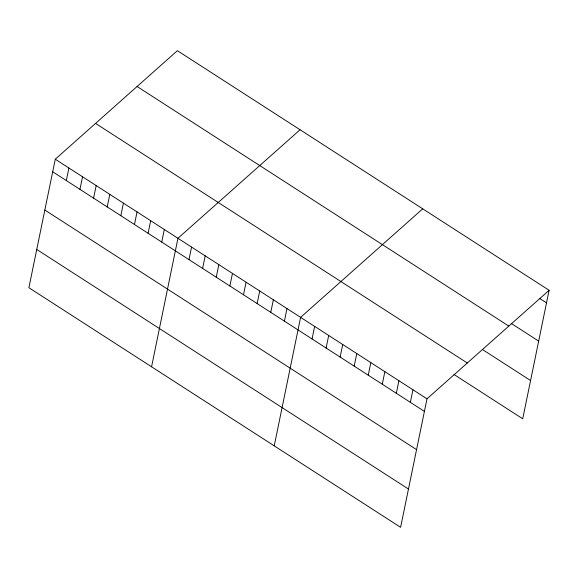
<?xml version="1.0" encoding="UTF-8"?>
<svg xmlns="http://www.w3.org/2000/svg" width="578" height="578" viewBox="0 0 578 578"><rect width="100%" height="100%" fill="white"/><g stroke="black" fill="none" stroke-linecap="round" stroke-linejoin="round"><path stroke-width="0.87" d="M55.278 159.217L28.9 287.714L400.612 527.317L426.99 398.82L549.1 290.286L177.388 50.683L55.278 159.217L426.99 398.82M66.326 180.567L68.905 168.003M79.959 189.353L82.538 176.789M93.585 198.138L96.165 185.574M107.212 206.924L109.791 194.36M120.845 215.71L123.425 203.145M134.472 224.495L137.051 211.931M148.105 233.281L150.685 220.717M161.732 242.066L164.311 229.502M151.566 366.784L177.945 238.288L300.054 129.754M188.992 259.638L191.571 247.073M202.618 268.423L205.204 255.859M216.251 277.209L218.831 264.645M229.878 285.994L232.457 273.423M243.511 294.78L246.091 282.209M257.138 303.566L259.717 290.994M270.771 312.351L273.351 299.78M284.398 321.137L286.977 308.565M274.232 445.848L300.611 317.351L422.72 208.824M312.069 338.968L314.649 326.404M326.115 348.021L328.694 335.457M340.153 357.074L342.732 344.51M354.198 366.127L356.778 353.563M368.244 375.18L370.823 362.608M382.282 384.226L384.861 371.661M396.327 393.278L398.907 380.714M410.366 402.331L412.945 389.767M549.1 290.286L522.722 418.783L453.99 374.479M539.866 298.566L546.521 302.85M511.32 323.485L538.667 341.107M137.087 86.505L508.806 326.1M482.536 349.56L530.575 380.526M95.572 123.403L467.284 362.998M52.699 171.782L424.411 411.384M44.846 210.038L416.557 449.641M36.754 249.458L408.465 489.053"/></g></svg>
